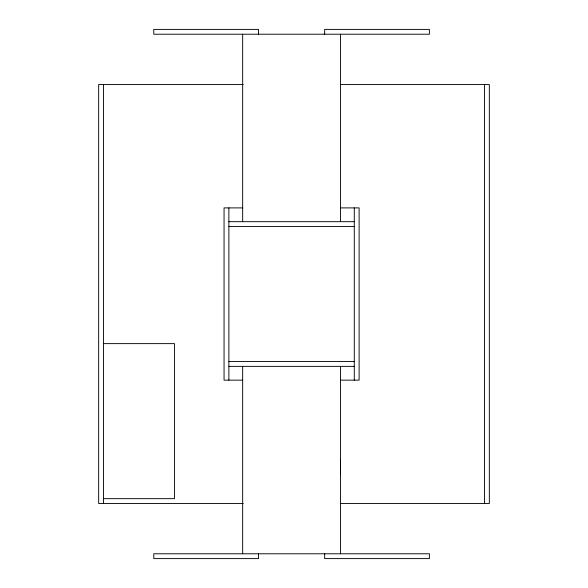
<?xml version="1.0" encoding="UTF-8"?>
<svg xmlns="http://www.w3.org/2000/svg" width="588" height="588" viewBox="0 0 588 588"><rect width="100%" height="100%" fill="white"/><g stroke="black" fill="none" stroke-linecap="round" stroke-linejoin="round"><path stroke-width="0.88" d="M243.285 84.562L98.666 84.562L98.666 503.482L243.285 503.482M340.268 84.562L489.334 84.562L489.334 503.482L340.268 503.482M242.66 207.895L224.057 207.895L224.057 380.149L242.66 380.149M340.511 207.895L359.114 207.895L359.114 380.149L340.511 380.149M228.879 221.676L354.285 221.676M228.879 226.498L354.285 226.498M103.488 343.627L174.46 343.627L174.46 498.653L103.488 498.653M228.879 361.546L354.285 361.546M228.879 366.368L354.285 366.368M484.512 84.562L484.512 503.482M354.285 207.895L354.285 380.149M340.511 34.222L340.511 221.676M340.511 366.368L340.511 553.815M340.496 460.073L340.489 473.855M324.664 34.222L324.664 29.4L429.387 29.4L429.387 34.222L153.784 34.222L153.784 29.4L258.514 29.4L258.514 34.222M324.664 553.778L324.664 558.6L429.387 558.6L429.387 553.778L153.784 553.778L153.784 558.6L258.514 558.6L258.514 553.778M242.66 34.266L242.66 221.676M242.66 366.368L242.66 553.778M228.879 207.895L228.879 380.149M103.488 84.562L103.488 503.482"/></g></svg>
